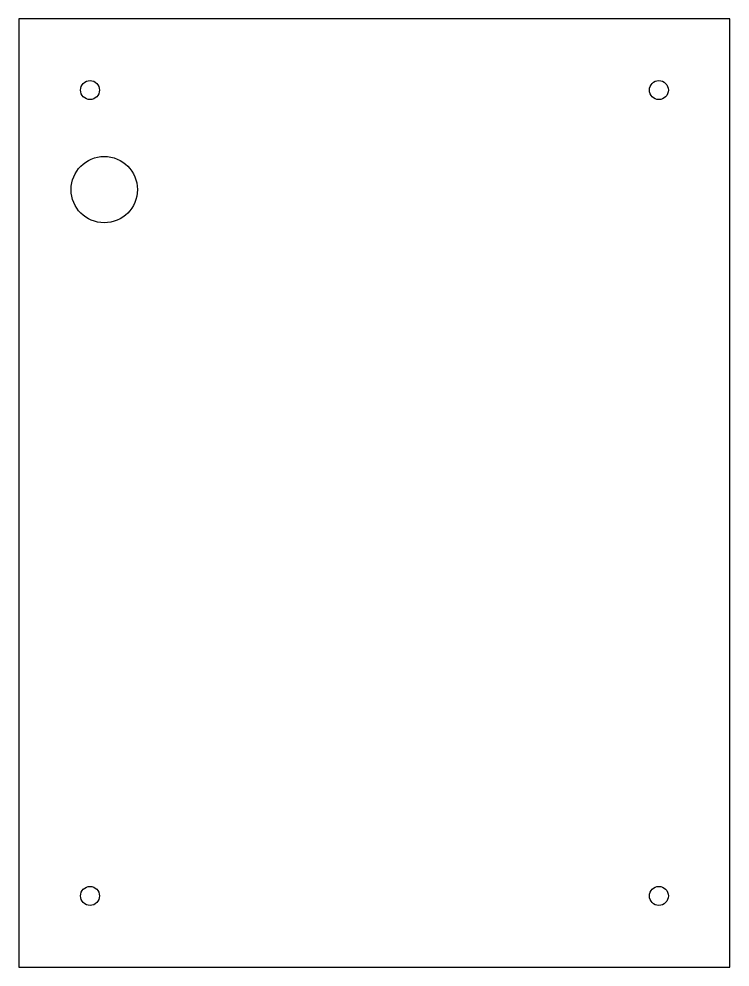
# Model space of a CAD drawing. Header units: millimetres. Extents: x -45 to 30, y 96 to 196.
import ezdxf

# ---------------------------------------------------------------- set-up
doc = ezdxf.new("R2010")
doc.units = ezdxf.units.MM
doc.layers.get('0').update_dxf_attribs({"linetype": 'CONTINUOUS'})

msp = doc.modelspace()

# ---------------------------------------------------------------- linework, layer by layer
msp.add_lwpolyline([(30.22, 96.4), (30.22, 196.4), (-44.78, 196.4), (-44.78, 96.4)], close=True)
for centre, radius in [((-37.28, 188.9), 1), ((22.72, 188.9), 1), ((-35.78, 178.4), 3.5), ((-37.28, 103.9), 1), ((22.72, 103.9), 1)]:
    msp.add_circle(centre, radius)

doc.saveas('drawing.dxf')
